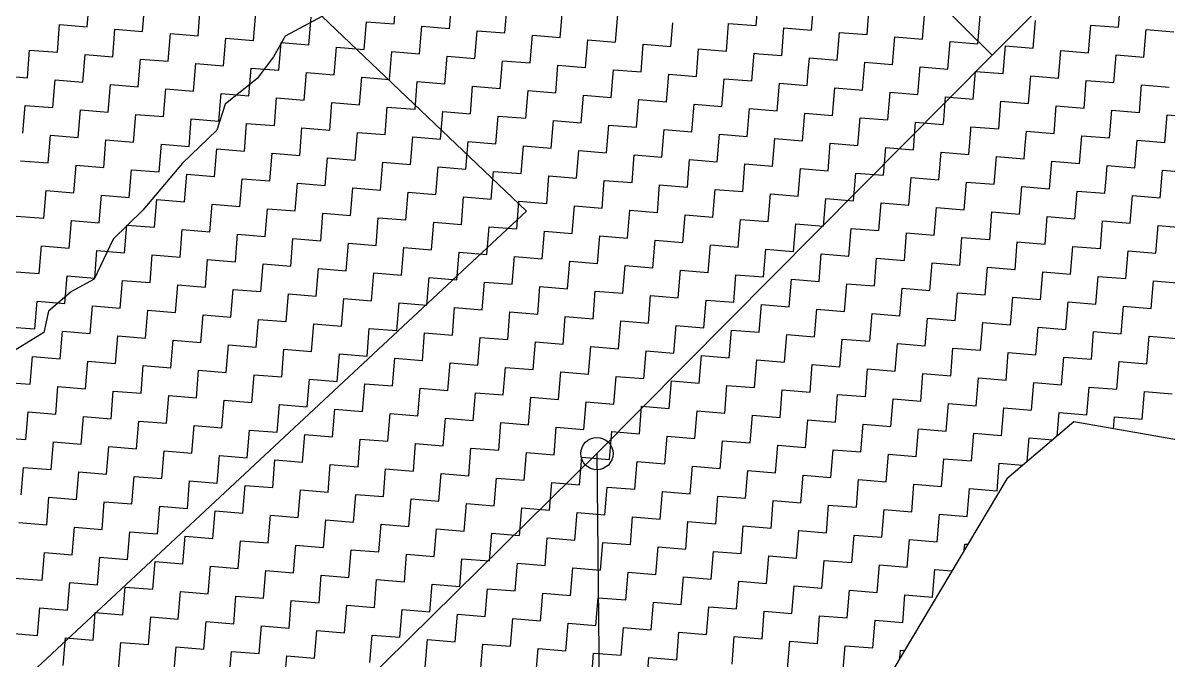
# Model space of a CAD drawing. Header units: metres. Extents: x 286589 to 288713, y 2001360 to 2004418.
# Drawn here: x 288025.9 to 288241.7, y 2002788.7 to 2002908.9 of the extents above; entities that cross this region are included whole.
import ezdxf

# ---------------------------------------------------------------- set-up
doc = ezdxf.new("R2010")
doc.units = ezdxf.units.M
doc.header["$MEASUREMENT"] = 0
for name, color, linetype in [('LINE_WATER', 4, 'Continuous'), ('POLY_HATCH', 12, 'Continuous'), ('POLY_PARCEL', 6, 'Continuous')]:
    doc.layers.add(name, color=color, linetype=linetype)

msp = doc.modelspace()

# ---------------------------------------------------------------- linework, layer by layer
msp.add_circle((288134.07, 2002827.64), 3.04)
at = {"layer": 'LINE_WATER'}
for p, q in [((288083.19, 2002910.57), (288075.28, 2002906.35)), ((288075.28, 2002906.35), (288073.08, 2002902.48)), ((288073.08, 2002902.48), (288070.04, 2002898.41)), ((288070.04, 2002898.41), (288063.97, 2002893.51)), ((288063.97, 2002893.51), (288062.4, 2002888.63)), ((288062.4, 2002888.63), (288055.95, 2002882.4)), ((288055.95, 2002882.4), (288048.47, 2002873.56)), ((288048.47, 2002873.56), (288042.89, 2002868.08)), ((288042.89, 2002868.08), (288039.31, 2002860.54)), ((288039.31, 2002860.54), (288035.06, 2002858.19)), ((288035.06, 2002858.19), (288030.71, 2002854.49)), ((288030.71, 2002854.49), (288029.85, 2002850.51)), ((288029.85, 2002850.51), (288023.3, 2002846.46))]:
    msp.add_line(p, q, dxfattribs=at)
at = {"layer": 'POLY_HATCH', "linetype": 'Continuous'}
for p, q in [((288038.02, 2002908.12), (288038.44, 2002913.34)), ((288048.45, 2002907.27), (288048.88, 2002912.49)), ((288095.84, 2002908.66), (288096.27, 2002913.88)), ((288106.28, 2002907.81), (288106.7, 2002913.03)), ((288164.1, 2002908.35), (288164.53, 2002913.56)), ((288174.54, 2002907.5), (288174.96, 2002912.71)), ((288232.36, 2002908.04), (288232.79, 2002913.25)), ((288058.89, 2002906.42), (288059.31, 2002911.64)), ((288069.32, 2002905.57), (288069.75, 2002910.78)), ((288116.71, 2002906.96), (288117.14, 2002912.17)), ((288127.15, 2002906.11), (288127.57, 2002911.32)), ((288137.59, 2002905.26), (288138.01, 2002910.47)), ((288184.97, 2002906.65), (288185.4, 2002911.86)), ((288195.41, 2002905.79), (288195.84, 2002911.01)), ((288205.85, 2002904.94), (288206.27, 2002910.16)), ((288032.37, 2002903.33), (288032.8, 2002908.54)), ((288032.8, 2002908.54), (288038.02, 2002908.12)), ((288079.76, 2002904.72), (288080.19, 2002909.93)), ((288090.2, 2002903.87), (288090.62, 2002909.08)), ((288090.62, 2002909.08), (288095.84, 2002908.66)), ((288100.63, 2002903.01), (288101.06, 2002908.23)), ((288101.06, 2002908.23), (288106.28, 2002907.81)), ((288148.02, 2002904.4), (288148.39, 2002908.87)), ((288158.59, 2002905.2), (288158.88, 2002908.77)), ((288158.88, 2002908.77), (288164.1, 2002908.35)), ((288216.28, 2002904.09), (288216.71, 2002909.31)), ((288226.72, 2002903.24), (288227.14, 2002908.46)), ((288227.14, 2002908.46), (288232.36, 2002908.04)), ((288042.81, 2002902.48), (288043.23, 2002907.69)), ((288043.23, 2002907.69), (288048.45, 2002907.27)), ((288053.25, 2002901.62), (288053.67, 2002906.84)), ((288053.67, 2002906.84), (288058.89, 2002906.42)), ((288063.68, 2002900.77), (288064.11, 2002905.99)), ((288064.11, 2002905.99), (288069.32, 2002905.57)), ((288111.07, 2002902.16), (288111.49, 2002907.38)), ((288111.49, 2002907.38), (288116.71, 2002906.96)), ((288121.51, 2002901.31), (288121.93, 2002906.53)), ((288121.93, 2002906.53), (288127.15, 2002906.11)), ((288168.89, 2002902.7), (288169.32, 2002907.92)), ((288169.32, 2002907.92), (288174.54, 2002907.5)), ((288179.33, 2002901.85), (288179.76, 2002907.07)), ((288179.76, 2002907.07), (288184.97, 2002906.65)), ((288189.77, 2002901), (288190.19, 2002906.22)), ((288190.19, 2002906.22), (288195.41, 2002905.79)), ((288237.15, 2002902.39), (288237.58, 2002907.61)), ((288237.58, 2002907.61), (288242.8, 2002907.18)), ((288026.73, 2002898.53), (288027.15, 2002903.75)), ((288027.15, 2002903.75), (288032.37, 2002903.33)), ((288074.12, 2002899.92), (288074.54, 2002905.14)), ((288074.54, 2002905.14), (288079.76, 2002904.72)), ((288084.55, 2002899.07), (288084.98, 2002904.29)), ((288084.98, 2002904.29), (288090.2, 2002903.87)), ((288131.94, 2002900.46), (288132.37, 2002905.68)), ((288132.37, 2002905.68), (288137.59, 2002905.26)), ((288142.38, 2002899.61), (288142.8, 2002904.83)), ((288142.8, 2002904.83), (288148.02, 2002904.4)), ((288152.81, 2002898.76), (288153.24, 2002903.98)), ((288153.24, 2002903.98), (288158.46, 2002903.55)), ((288158.46, 2002903.55), (288158.59, 2002905.2)), ((288200.2, 2002900.15), (288200.63, 2002905.37)), ((288200.63, 2002905.37), (288205.85, 2002904.94)), ((288210.64, 2002899.3), (288211.06, 2002904.52)), ((288211.06, 2002904.52), (288216.28, 2002904.09)), ((288221.07, 2002898.45), (288221.5, 2002903.67)), ((288221.5, 2002903.67), (288226.72, 2002903.24)), ((288037.17, 2002897.68), (288037.59, 2002902.9)), ((288037.59, 2002902.9), (288042.81, 2002902.48)), ((288047.6, 2002896.83), (288048.03, 2002902.05)), ((288048.03, 2002902.05), (288053.25, 2002901.62)), ((288094.99, 2002898.22), (288095.42, 2002903.44)), ((288095.42, 2002903.44), (288100.63, 2002903.01)), ((288105.43, 2002897.37), (288105.85, 2002902.59)), ((288105.85, 2002902.59), (288111.07, 2002902.16)), ((288115.86, 2002896.52), (288116.29, 2002901.74)), ((288116.29, 2002901.74), (288121.51, 2002901.31)), ((288163.25, 2002897.91), (288163.68, 2002903.13)), ((288163.68, 2002903.13), (288164.56, 2002903.06)), ((288164.56, 2002903.06), (288168.89, 2002902.7)), ((288173.9, 2002899.7), (288174.11, 2002902.28)), ((288174.11, 2002902.28), (288179.33, 2002901.85)), ((288231.51, 2002897.6), (288231.94, 2002902.82)), ((288231.94, 2002902.82), (288237.15, 2002902.39)), ((288058.04, 2002895.98), (288058.46, 2002901.2)), ((288058.46, 2002901.2), (288063.68, 2002900.77)), ((288068.47, 2002895.13), (288068.9, 2002900.35)), ((288068.9, 2002900.35), (288074.12, 2002899.92)), ((288078.91, 2002894.28), (288079.34, 2002899.5)), ((288079.34, 2002899.5), (288084.55, 2002899.07)), ((288126.3, 2002895.67), (288126.72, 2002900.89)), ((288126.72, 2002900.89), (288131.94, 2002900.46)), ((288136.73, 2002894.82), (288137.16, 2002900.04)), ((288137.16, 2002900.04), (288142.38, 2002899.61)), ((288173.69, 2002897.06), (288173.9, 2002899.7)), ((288184.12, 2002896.21), (288184.55, 2002901.43)), ((288184.55, 2002901.43), (288189.77, 2002901)), ((288194.56, 2002895.36), (288194.98, 2002900.58)), ((288194.98, 2002900.58), (288200.2, 2002900.15)), ((288205, 2002894.51), (288205.42, 2002899.73)), ((288205.42, 2002899.73), (288210.64, 2002899.3)), ((288021.51, 2002898.96), (288026.73, 2002898.53)), ((288031.52, 2002892.89), (288031.95, 2002898.11)), ((288031.95, 2002898.11), (288037.17, 2002897.68)), ((288041.96, 2002892.04), (288042.38, 2002897.26)), ((288042.38, 2002897.26), (288047.6, 2002896.83)), ((288089.35, 2002893.43), (288089.77, 2002898.65)), ((288089.77, 2002898.65), (288094.99, 2002898.22)), ((288099.78, 2002892.58), (288100.21, 2002897.8)), ((288100.21, 2002897.8), (288105.43, 2002897.37)), ((288147.17, 2002893.97), (288147.6, 2002899.19)), ((288147.6, 2002899.19), (288152.81, 2002898.76)), ((288157.61, 2002893.12), (288158.03, 2002898.34)), ((288158.03, 2002898.34), (288163.25, 2002897.91)), ((288168.04, 2002892.27), (288168.47, 2002897.49)), ((288168.47, 2002897.49), (288173.69, 2002897.06)), ((288215.43, 2002893.66), (288215.86, 2002898.88)), ((288215.86, 2002898.88), (288221.07, 2002898.45)), ((288225.87, 2002892.81), (288226.29, 2002898.02)), ((288226.29, 2002898.02), (288231.51, 2002897.6)), ((288236.3, 2002891.96), (288236.73, 2002897.17)), ((288236.73, 2002897.17), (288241.95, 2002896.75)), ((288052.39, 2002891.19), (288052.82, 2002896.41)), ((288052.82, 2002896.41), (288058.04, 2002895.98)), ((288062.83, 2002890.34), (288063.26, 2002895.56)), ((288063.26, 2002895.56), (288068.47, 2002895.13)), ((288110.22, 2002891.73), (288110.64, 2002896.95)), ((288110.64, 2002896.95), (288115.86, 2002896.52)), ((288120.66, 2002890.88), (288121.08, 2002896.1)), ((288121.08, 2002896.1), (288126.3, 2002895.67)), ((288131.09, 2002890.03), (288131.52, 2002895.24)), ((288131.52, 2002895.24), (288136.73, 2002894.82)), ((288178.48, 2002891.42), (288178.9, 2002896.63)), ((288178.9, 2002896.63), (288183.49, 2002896.26)), ((288183.49, 2002896.26), (288184.12, 2002896.21)), ((288189.21, 2002894.2), (288189.34, 2002895.78)), ((288189.34, 2002895.78), (288194.56, 2002895.36)), ((288025.88, 2002888.1), (288026.3, 2002893.31)), ((288026.3, 2002893.31), (288031.52, 2002892.89)), ((288073.27, 2002889.49), (288073.69, 2002894.71)), ((288073.69, 2002894.71), (288078.91, 2002894.28)), ((288083.7, 2002888.64), (288084.13, 2002893.85)), ((288084.13, 2002893.85), (288089.35, 2002893.43)), ((288094.14, 2002887.79), (288094.56, 2002893)), ((288094.56, 2002893), (288099.78, 2002892.58)), ((288141.53, 2002889.18), (288141.95, 2002894.39)), ((288141.95, 2002894.39), (288147.17, 2002893.97)), ((288151.96, 2002888.33), (288152.39, 2002893.54)), ((288152.39, 2002893.54), (288157.61, 2002893.12)), ((288188.92, 2002890.57), (288189.21, 2002894.2)), ((288199.42, 2002890.54), (288199.78, 2002894.93)), ((288199.78, 2002894.93), (288205, 2002894.51)), ((288209.79, 2002888.86), (288210.21, 2002894.08)), ((288210.21, 2002894.08), (288215.43, 2002893.66)), ((288220.22, 2002888.01), (288220.65, 2002893.23)), ((288220.65, 2002893.23), (288225.87, 2002892.81)), ((288036.31, 2002887.25), (288036.74, 2002892.46)), ((288036.74, 2002892.46), (288041.96, 2002892.04)), ((288046.75, 2002886.4), (288047.18, 2002891.61)), ((288047.18, 2002891.61), (288052.39, 2002891.19)), ((288057.19, 2002885.54), (288057.61, 2002890.76)), ((288057.61, 2002890.76), (288062.83, 2002890.34)), ((288104.58, 2002886.93), (288105, 2002892.15)), ((288105, 2002892.15), (288110.22, 2002891.73)), ((288115.01, 2002886.08), (288115.44, 2002891.3)), ((288115.44, 2002891.3), (288120.66, 2002890.88)), ((288162.4, 2002887.47), (288162.83, 2002892.69)), ((288162.83, 2002892.69), (288168.04, 2002892.27)), ((288172.84, 2002886.62), (288173.26, 2002891.84)), ((288173.26, 2002891.84), (288178.48, 2002891.42)), ((288183.27, 2002885.77), (288183.7, 2002890.99)), ((288183.7, 2002890.99), (288188.92, 2002890.57)), ((288230.66, 2002887.16), (288231.09, 2002892.38)), ((288231.09, 2002892.38), (288236.3, 2002891.96)), ((288241.1, 2002886.31), (288241.52, 2002891.53)), ((288241.52, 2002891.53), (288246.74, 2002891.11)), ((288067.62, 2002884.69), (288068.05, 2002889.91)), ((288068.05, 2002889.91), (288073.27, 2002889.49)), ((288078.06, 2002883.84), (288078.48, 2002889.06)), ((288078.48, 2002889.06), (288083.7, 2002888.64)), ((288125.45, 2002885.23), (288125.87, 2002890.45)), ((288125.87, 2002890.45), (288131.09, 2002890.03)), ((288135.88, 2002884.38), (288136.31, 2002889.6)), ((288136.31, 2002889.6), (288141.53, 2002889.18)), ((288146.32, 2002883.53), (288146.75, 2002888.75)), ((288146.75, 2002888.75), (288151.96, 2002888.33)), ((288193.71, 2002884.92), (288194.13, 2002890.14)), ((288194.13, 2002890.14), (288199.35, 2002889.72)), ((288199.35, 2002889.72), (288199.42, 2002890.54)), ((288204.14, 2002884.07), (288204.52, 2002888.71)), ((288204.52, 2002888.71), (288204.57, 2002889.29)), ((288204.57, 2002889.29), (288209.79, 2002888.86)), ((288030.67, 2002882.45), (288031.1, 2002887.67)), ((288031.1, 2002887.67), (288036.31, 2002887.25)), ((288041.11, 2002881.6), (288041.53, 2002886.82)), ((288041.53, 2002886.82), (288046.75, 2002886.4)), ((288088.5, 2002882.99), (288088.92, 2002888.21)), ((288088.92, 2002888.21), (288094.14, 2002887.79)), ((288098.93, 2002882.14), (288099.36, 2002887.36)), ((288099.36, 2002887.36), (288104.58, 2002886.93)), ((288109.37, 2002881.29), (288109.79, 2002886.51)), ((288109.79, 2002886.51), (288115.01, 2002886.08)), ((288156.76, 2002882.68), (288157.18, 2002887.9)), ((288157.18, 2002887.9), (288162.4, 2002887.47)), ((288167.19, 2002881.83), (288167.62, 2002887.05)), ((288167.62, 2002887.05), (288172.84, 2002886.62)), ((288214.73, 2002885.04), (288215.01, 2002888.44)), ((288215.01, 2002888.44), (288220.22, 2002888.01)), ((288225.02, 2002882.37), (288225.44, 2002887.59)), ((288225.44, 2002887.59), (288230.66, 2002887.16)), ((288235.45, 2002881.52), (288235.88, 2002886.74)), ((288235.88, 2002886.74), (288241.1, 2002886.31)), ((288051.54, 2002880.75), (288051.97, 2002885.97)), ((288051.97, 2002885.97), (288057.19, 2002885.54)), ((288061.98, 2002879.9), (288062.41, 2002885.12)), ((288062.41, 2002885.12), (288067.62, 2002884.69)), ((288072.42, 2002879.05), (288072.84, 2002884.27)), ((288072.84, 2002884.27), (288078.06, 2002883.84)), ((288119.8, 2002880.44), (288120.23, 2002885.66)), ((288120.23, 2002885.66), (288125.45, 2002885.23)), ((288130.24, 2002879.59), (288130.67, 2002884.81)), ((288130.67, 2002884.81), (288135.88, 2002884.38)), ((288177.63, 2002880.98), (288178.05, 2002886.2)), ((288178.05, 2002886.2), (288183.27, 2002885.77)), ((288188.06, 2002880.13), (288188.49, 2002885.35)), ((288188.49, 2002885.35), (288193.71, 2002884.92)), ((288198.5, 2002879.28), (288198.93, 2002884.5)), ((288198.93, 2002884.5), (288204.14, 2002884.07)), ((288214.58, 2002883.22), (288214.73, 2002885.04)), ((288025.45, 2002882.88), (288030.67, 2002882.45)), ((288082.85, 2002878.2), (288083.28, 2002883.42)), ((288083.28, 2002883.42), (288088.5, 2002882.99)), ((288093.29, 2002877.35), (288093.71, 2002882.57)), ((288093.71, 2002882.57), (288098.93, 2002882.14)), ((288140.68, 2002878.74), (288141.1, 2002883.96)), ((288141.1, 2002883.96), (288146.32, 2002883.53)), ((288151.11, 2002877.89), (288151.54, 2002883.11)), ((288151.54, 2002883.11), (288156.76, 2002882.68)), ((288161.55, 2002877.04), (288161.97, 2002882.26)), ((288161.97, 2002882.26), (288167.19, 2002881.83)), ((288208.94, 2002878.43), (288209.36, 2002883.65)), ((288209.36, 2002883.65), (288214.58, 2002883.22)), ((288219.37, 2002877.58), (288219.8, 2002882.8)), ((288219.8, 2002882.8), (288221.33, 2002882.67)), ((288221.33, 2002882.67), (288225.02, 2002882.37)), ((288035.46, 2002876.81), (288035.89, 2002882.03)), ((288035.89, 2002882.03), (288041.11, 2002881.6)), ((288045.9, 2002875.96), (288046.33, 2002881.18)), ((288046.33, 2002881.18), (288051.54, 2002880.75)), ((288056.34, 2002875.11), (288056.76, 2002880.33)), ((288056.76, 2002880.33), (288061.98, 2002879.9)), ((288103.72, 2002876.5), (288104.15, 2002881.72)), ((288104.15, 2002881.72), (288109.37, 2002881.29)), ((288114.16, 2002875.65), (288114.59, 2002880.87)), ((288114.59, 2002880.87), (288119.8, 2002880.44)), ((288124.6, 2002874.8), (288125.02, 2002880.02)), ((288125.02, 2002880.02), (288130.24, 2002879.59)), ((288171.99, 2002876.19), (288172.41, 2002881.41)), ((288172.41, 2002881.41), (288177.63, 2002880.98)), ((288182.42, 2002875.34), (288182.85, 2002880.55)), ((288182.85, 2002880.55), (288188.06, 2002880.13)), ((288230.04, 2002879.54), (288230.23, 2002881.95)), ((288230.23, 2002881.95), (288235.45, 2002881.52)), ((288240.25, 2002875.88), (288240.67, 2002881.09)), ((288240.67, 2002881.09), (288245.89, 2002880.67)), ((288066.77, 2002874.26), (288067.2, 2002879.48)), ((288067.2, 2002879.48), (288072.42, 2002879.05)), ((288077.21, 2002873.41), (288077.63, 2002878.63)), ((288077.63, 2002878.63), (288082.85, 2002878.2)), ((288087.65, 2002872.56), (288088.07, 2002877.77)), ((288088.07, 2002877.77), (288093.29, 2002877.35)), ((288135.03, 2002873.95), (288135.46, 2002879.16)), ((288135.46, 2002879.16), (288140.68, 2002878.74)), ((288145.47, 2002873.1), (288145.89, 2002878.31)), ((288145.89, 2002878.31), (288151.11, 2002877.89)), ((288192.86, 2002874.49), (288193.28, 2002879.7)), ((288193.28, 2002879.7), (288198.5, 2002879.28)), ((288203.29, 2002873.64), (288203.72, 2002878.85)), ((288203.72, 2002878.85), (288208.94, 2002878.43)), ((288213.73, 2002872.78), (288214.16, 2002878)), ((288214.16, 2002878), (288219.37, 2002877.58)), ((288229.81, 2002876.73), (288230.04, 2002879.54)), ((288029.82, 2002872.02), (288030.25, 2002877.24)), ((288030.25, 2002877.24), (288035.46, 2002876.81)), ((288040.26, 2002871.17), (288040.68, 2002876.38)), ((288040.68, 2002876.38), (288045.9, 2002875.96)), ((288098.08, 2002871.71), (288098.51, 2002876.92)), ((288098.51, 2002876.92), (288103.72, 2002876.5)), ((288108.52, 2002870.86), (288108.94, 2002876.07)), ((288108.94, 2002876.07), (288114.16, 2002875.65)), ((288155.91, 2002872.25), (288156.33, 2002877.46)), ((288156.33, 2002877.46), (288161.55, 2002877.04)), ((288166.34, 2002871.39), (288166.77, 2002876.61)), ((288166.77, 2002876.61), (288171.99, 2002876.19)), ((288176.78, 2002870.54), (288177.2, 2002875.76)), ((288177.2, 2002875.76), (288182.42, 2002875.34)), ((288224.17, 2002871.93), (288224.59, 2002877.15)), ((288224.59, 2002877.15), (288229.81, 2002876.73)), ((288234.6, 2002871.08), (288235.03, 2002876.3)), ((288235.03, 2002876.3), (288240.25, 2002875.88)), ((288240.25, 2002875.88), (288240.25, 2002875.88)), ((288050.69, 2002870.32), (288051.12, 2002875.53)), ((288051.12, 2002875.53), (288056.34, 2002875.11)), ((288061.13, 2002869.47), (288061.55, 2002874.68)), ((288061.55, 2002874.68), (288066.77, 2002874.26)), ((288071.57, 2002868.61), (288071.99, 2002873.83)), ((288071.99, 2002873.83), (288077.21, 2002873.41)), ((288118.95, 2002870), (288119.38, 2002875.22)), ((288119.38, 2002875.22), (288124.6, 2002874.8)), ((288129.39, 2002869.15), (288129.82, 2002874.37)), ((288129.82, 2002874.37), (288135.03, 2002873.95)), ((288139.83, 2002868.3), (288140.25, 2002873.52)), ((288140.25, 2002873.52), (288145.47, 2002873.1)), ((288187.21, 2002869.69), (288187.64, 2002874.91)), ((288187.64, 2002874.91), (288192.86, 2002874.49)), ((288197.65, 2002868.84), (288198.08, 2002874.06)), ((288198.08, 2002874.06), (288203.29, 2002873.64)), ((288024.6, 2002872.44), (288029.82, 2002872.02)), ((288034.61, 2002866.37), (288035.04, 2002871.59)), ((288035.04, 2002871.59), (288040.26, 2002871.17)), ((288082, 2002867.76), (288082.43, 2002872.98)), ((288082.43, 2002872.98), (288087.65, 2002872.56)), ((288092.44, 2002866.91), (288092.86, 2002872.13)), ((288092.86, 2002872.13), (288098.08, 2002871.71)), ((288102.87, 2002866.06), (288103.3, 2002871.28)), ((288103.3, 2002871.28), (288108.52, 2002870.86)), ((288150.26, 2002867.45), (288150.69, 2002872.67)), ((288150.69, 2002872.67), (288155.91, 2002872.25)), ((288160.7, 2002866.6), (288161.12, 2002871.82)), ((288161.12, 2002871.82), (288166.34, 2002871.39)), ((288208.09, 2002867.99), (288208.51, 2002873.21)), ((288208.51, 2002873.21), (288213.73, 2002872.78)), ((288218.52, 2002867.14), (288218.95, 2002872.36)), ((288218.95, 2002872.36), (288224.17, 2002871.93)), ((288228.96, 2002866.29), (288229.38, 2002871.51)), ((288229.38, 2002871.51), (288234.6, 2002871.08)), ((288045.05, 2002865.52), (288045.48, 2002870.74)), ((288045.48, 2002870.74), (288050.69, 2002870.32)), ((288055.49, 2002864.67), (288055.91, 2002869.89)), ((288055.91, 2002869.89), (288061.13, 2002869.47)), ((288113.31, 2002865.21), (288113.74, 2002870.43)), ((288113.74, 2002870.43), (288118.95, 2002870)), ((288123.75, 2002864.36), (288124.17, 2002869.58)), ((288124.17, 2002869.58), (288129.39, 2002869.15)), ((288171.13, 2002865.75), (288171.56, 2002870.97)), ((288171.56, 2002870.97), (288176.78, 2002870.54)), ((288181.57, 2002864.9), (288182, 2002870.12)), ((288182, 2002870.12), (288187.21, 2002869.69)), ((288192.01, 2002864.05), (288192.43, 2002869.27)), ((288192.43, 2002869.27), (288197.65, 2002868.84)), ((288239.4, 2002865.44), (288239.82, 2002870.66)), ((288239.82, 2002870.66), (288245.04, 2002870.23)), ((288065.92, 2002863.82), (288066.35, 2002869.04)), ((288066.35, 2002869.04), (288071.57, 2002868.61)), ((288076.36, 2002862.97), (288076.78, 2002868.19)), ((288076.78, 2002868.19), (288082, 2002867.76)), ((288086.79, 2002862.12), (288087.22, 2002867.34)), ((288087.22, 2002867.34), (288092.44, 2002866.91)), ((288134.18, 2002863.51), (288134.61, 2002868.73)), ((288134.61, 2002868.73), (288139.83, 2002868.3)), ((288144.62, 2002862.66), (288145.04, 2002867.88)), ((288145.04, 2002867.88), (288150.26, 2002867.45)), ((288155.05, 2002861.81), (288155.48, 2002867.03)), ((288155.48, 2002867.03), (288160.7, 2002866.6)), ((288202.44, 2002863.2), (288202.87, 2002868.42)), ((288202.87, 2002868.42), (288208.09, 2002867.99)), ((288212.88, 2002862.35), (288213.3, 2002867.57)), ((288213.3, 2002867.57), (288218.52, 2002867.14)), ((288028.97, 2002861.58), (288029.4, 2002866.8)), ((288029.4, 2002866.8), (288034.61, 2002866.37)), ((288039.41, 2002860.73), (288039.83, 2002865.95)), ((288039.83, 2002865.95), (288045.05, 2002865.52)), ((288049.84, 2002859.88), (288050.27, 2002865.1)), ((288050.27, 2002865.1), (288055.49, 2002864.67)), ((288097.23, 2002861.27), (288097.66, 2002866.49)), ((288097.66, 2002866.49), (288102.87, 2002866.06)), ((288107.67, 2002860.42), (288108.09, 2002865.64)), ((288108.09, 2002865.64), (288113.31, 2002865.21)), ((288118.1, 2002859.57), (288118.53, 2002864.79)), ((288118.53, 2002864.79), (288123.75, 2002864.36)), ((288165.49, 2002860.96), (288165.92, 2002866.18)), ((288165.92, 2002866.18), (288171.13, 2002865.75)), ((288175.93, 2002860.11), (288176.35, 2002865.33)), ((288176.35, 2002865.33), (288181.57, 2002864.9)), ((288223.32, 2002861.5), (288223.74, 2002866.72)), ((288223.74, 2002866.72), (288228.96, 2002866.29)), ((288233.75, 2002860.65), (288234.18, 2002865.87)), ((288234.18, 2002865.87), (288239.4, 2002865.44)), ((288060.28, 2002859.03), (288060.7, 2002864.25)), ((288060.7, 2002864.25), (288065.92, 2002863.82)), ((288070.71, 2002858.18), (288071.14, 2002863.4)), ((288071.14, 2002863.4), (288076.36, 2002862.97)), ((288128.54, 2002858.72), (288128.96, 2002863.94)), ((288128.96, 2002863.94), (288134.18, 2002863.51)), ((288138.98, 2002857.87), (288139.4, 2002863.09)), ((288139.4, 2002863.09), (288144.62, 2002862.66)), ((288186.36, 2002859.26), (288186.79, 2002864.48)), ((288186.79, 2002864.48), (288192.01, 2002864.05)), ((288196.8, 2002858.41), (288197.23, 2002863.62)), ((288197.23, 2002863.62), (288202.44, 2002863.2)), ((288207.24, 2002857.56), (288207.66, 2002862.77)), ((288207.66, 2002862.77), (288212.88, 2002862.35)), ((288023.75, 2002862.01), (288028.97, 2002861.58)), ((288033.76, 2002855.94), (288034.19, 2002861.16)), ((288034.19, 2002861.16), (288039.41, 2002860.73)), ((288081.15, 2002857.33), (288081.58, 2002862.55)), ((288081.58, 2002862.55), (288086.79, 2002862.12)), ((288091.59, 2002856.48), (288092.01, 2002861.7)), ((288092.01, 2002861.7), (288097.23, 2002861.27)), ((288102.02, 2002855.63), (288102.45, 2002860.84)), ((288102.45, 2002860.84), (288107.67, 2002860.42)), ((288149.41, 2002857.02), (288149.84, 2002862.23)), ((288149.84, 2002862.23), (288155.05, 2002861.81)), ((288159.85, 2002856.17), (288160.27, 2002861.38)), ((288160.27, 2002861.38), (288165.49, 2002860.96)), ((288170.28, 2002855.32), (288170.71, 2002860.53)), ((288170.71, 2002860.53), (288175.93, 2002860.11)), ((288217.67, 2002856.71), (288218.1, 2002861.92)), ((288218.1, 2002861.92), (288223.32, 2002861.5)), ((288228.11, 2002855.85), (288228.53, 2002861.07)), ((288228.53, 2002861.07), (288233.75, 2002860.65)), ((288044.2, 2002855.09), (288044.62, 2002860.31)), ((288044.62, 2002860.31), (288049.84, 2002859.88)), ((288054.64, 2002854.24), (288055.06, 2002859.45)), ((288055.06, 2002859.45), (288060.28, 2002859.03)), ((288065.07, 2002853.39), (288065.5, 2002858.6)), ((288065.5, 2002858.6), (288070.71, 2002858.18)), ((288112.46, 2002854.78), (288112.88, 2002859.99)), ((288112.88, 2002859.99), (288118.1, 2002859.57)), ((288122.9, 2002853.93), (288123.32, 2002859.14)), ((288123.32, 2002859.14), (288128.54, 2002858.72)), ((288133.33, 2002853.07), (288133.76, 2002858.29)), ((288133.76, 2002858.29), (288138.98, 2002857.87)), ((288180.72, 2002854.46), (288181.15, 2002859.68)), ((288181.15, 2002859.68), (288186.36, 2002859.26)), ((288191.16, 2002853.61), (288191.58, 2002858.83)), ((288191.58, 2002858.83), (288196.8, 2002858.41)), ((288238.54, 2002855), (288238.97, 2002860.22)), ((288238.97, 2002860.22), (288244.19, 2002859.8)), ((288028.12, 2002851.14), (288028.54, 2002856.36)), ((288028.54, 2002856.36), (288033.76, 2002855.94)), ((288075.51, 2002852.53), (288075.93, 2002857.75)), ((288075.93, 2002857.75), (288081.15, 2002857.33)), ((288085.94, 2002851.68), (288086.37, 2002856.9)), ((288086.37, 2002856.9), (288091.59, 2002856.48)), ((288143.77, 2002852.22), (288144.19, 2002857.44)), ((288144.19, 2002857.44), (288149.41, 2002857.02)), ((288154.2, 2002851.37), (288154.63, 2002856.59)), ((288154.63, 2002856.59), (288159.85, 2002856.17)), ((288201.59, 2002852.76), (288202.02, 2002857.98)), ((288202.02, 2002857.98), (288207.24, 2002857.56)), ((288212.03, 2002851.91), (288212.45, 2002857.13)), ((288212.45, 2002857.13), (288217.67, 2002856.71)), ((288222.46, 2002851.06), (288222.89, 2002856.28)), ((288222.89, 2002856.28), (288228.11, 2002855.85)), ((288038.56, 2002850.29), (288038.98, 2002855.51)), ((288038.98, 2002855.51), (288044.2, 2002855.09)), ((288048.99, 2002849.44), (288049.42, 2002854.66)), ((288049.42, 2002854.66), (288054.64, 2002854.24)), ((288096.38, 2002850.83), (288096.81, 2002856.05)), ((288096.81, 2002856.05), (288102.02, 2002855.63)), ((288106.82, 2002849.98), (288107.24, 2002855.2)), ((288107.24, 2002855.2), (288112.46, 2002854.78)), ((288117.25, 2002849.13), (288117.68, 2002854.35)), ((288117.68, 2002854.35), (288122.9, 2002853.93)), ((288164.64, 2002850.52), (288165.07, 2002855.74)), ((288165.07, 2002855.74), (288170.28, 2002855.32)), ((288175.08, 2002849.67), (288175.5, 2002854.89)), ((288175.5, 2002854.89), (288180.72, 2002854.46)), ((288185.51, 2002848.82), (288185.94, 2002854.04)), ((288185.94, 2002854.04), (288191.16, 2002853.61)), ((288232.9, 2002850.21), (288233.33, 2002855.43)), ((288233.33, 2002855.43), (288238.54, 2002855)), ((288059.43, 2002848.59), (288059.85, 2002853.81)), ((288059.85, 2002853.81), (288065.07, 2002853.39)), ((288069.86, 2002847.74), (288070.29, 2002852.96)), ((288070.29, 2002852.96), (288075.51, 2002852.53)), ((288080.3, 2002846.89), (288080.73, 2002852.11)), ((288080.73, 2002852.11), (288085.94, 2002851.68)), ((288127.69, 2002848.28), (288128.11, 2002853.5)), ((288128.11, 2002853.5), (288133.33, 2002853.07)), ((288138.12, 2002847.43), (288138.55, 2002852.65)), ((288138.55, 2002852.65), (288143.77, 2002852.22)), ((288195.95, 2002847.97), (288196.37, 2002853.19)), ((288196.37, 2002853.19), (288201.59, 2002852.76)), ((288206.39, 2002847.12), (288206.81, 2002852.34)), ((288206.81, 2002852.34), (288212.03, 2002851.91)), ((288022.9, 2002851.57), (288028.12, 2002851.14)), ((288032.91, 2002845.5), (288033.34, 2002850.72)), ((288033.34, 2002850.72), (288038.56, 2002850.29)), ((288043.35, 2002844.65), (288043.77, 2002849.87)), ((288043.77, 2002849.87), (288048.99, 2002849.44)), ((288090.74, 2002846.04), (288091.16, 2002851.26)), ((288091.16, 2002851.26), (288096.38, 2002850.83)), ((288101.17, 2002845.19), (288101.6, 2002850.41)), ((288101.6, 2002850.41), (288106.82, 2002849.98)), ((288148.56, 2002846.58), (288148.99, 2002851.8)), ((288148.99, 2002851.8), (288154.2, 2002851.37)), ((288159, 2002845.73), (288159.42, 2002850.95)), ((288159.42, 2002850.95), (288164.64, 2002850.52)), ((288169.43, 2002844.88), (288169.86, 2002850.1)), ((288169.86, 2002850.1), (288175.08, 2002849.67)), ((288216.82, 2002846.27), (288217.25, 2002851.49)), ((288217.25, 2002851.49), (288222.46, 2002851.06)), ((288227.26, 2002845.42), (288227.68, 2002850.64)), ((288227.68, 2002850.64), (288232.9, 2002850.21)), ((288237.69, 2002844.57), (288238.12, 2002849.79)), ((288238.12, 2002849.79), (288243.34, 2002849.36)), ((288053.78, 2002843.8), (288054.21, 2002849.02)), ((288054.21, 2002849.02), (288059.43, 2002848.59)), ((288064.22, 2002842.95), (288064.65, 2002848.17)), ((288064.65, 2002848.17), (288069.86, 2002847.74)), ((288111.61, 2002844.34), (288112.03, 2002849.56)), ((288112.03, 2002849.56), (288117.25, 2002849.13)), ((288122.05, 2002843.49), (288122.47, 2002848.71)), ((288122.47, 2002848.71), (288127.69, 2002848.28)), ((288132.48, 2002842.64), (288132.91, 2002847.86)), ((288132.91, 2002847.86), (288138.12, 2002847.43)), ((288179.87, 2002844.03), (288180.29, 2002849.25)), ((288180.29, 2002849.25), (288185.51, 2002848.82)), ((288190.31, 2002843.18), (288190.73, 2002848.4)), ((288190.73, 2002848.4), (288195.95, 2002847.97)), ((288200.74, 2002842.33), (288201.17, 2002847.55)), ((288201.17, 2002847.55), (288206.39, 2002847.12)), ((288027.27, 2002840.71), (288027.69, 2002845.93)), ((288027.69, 2002845.93), (288032.91, 2002845.5)), ((288074.66, 2002842.1), (288075.08, 2002847.32)), ((288075.08, 2002847.32), (288080.3, 2002846.89)), ((288085.09, 2002841.25), (288085.52, 2002846.47)), ((288085.52, 2002846.47), (288090.74, 2002846.04)), ((288095.53, 2002840.4), (288095.95, 2002845.62)), ((288095.95, 2002845.62), (288101.17, 2002845.19)), ((288142.92, 2002841.79), (288143.34, 2002847.01)), ((288143.34, 2002847.01), (288148.56, 2002846.58)), ((288153.35, 2002840.94), (288153.78, 2002846.15)), ((288153.78, 2002846.15), (288159, 2002845.73)), ((288211.18, 2002841.48), (288211.6, 2002846.69)), ((288211.6, 2002846.69), (288216.82, 2002846.27)), ((288221.61, 2002840.63), (288222.04, 2002845.84)), ((288222.04, 2002845.84), (288227.26, 2002845.42)), ((288037.7, 2002839.86), (288038.13, 2002845.08)), ((288038.13, 2002845.08), (288043.35, 2002844.65)), ((288048.14, 2002839.01), (288048.57, 2002844.23)), ((288048.57, 2002844.23), (288053.78, 2002843.8)), ((288058.58, 2002838.16), (288059, 2002843.37)), ((288059, 2002843.37), (288064.22, 2002842.95)), ((288105.97, 2002839.55), (288106.39, 2002844.76)), ((288106.39, 2002844.76), (288111.61, 2002844.34)), ((288116.4, 2002838.7), (288116.83, 2002843.91)), ((288116.83, 2002843.91), (288122.05, 2002843.49)), ((288163.79, 2002840.09), (288164.22, 2002845.3)), ((288164.22, 2002845.3), (288169.43, 2002844.88)), ((288174.23, 2002839.24), (288174.65, 2002844.45)), ((288174.65, 2002844.45), (288179.87, 2002844.03)), ((288184.66, 2002838.38), (288185.09, 2002843.6)), ((288185.09, 2002843.6), (288190.31, 2002843.18)), ((288232.05, 2002839.77), (288232.48, 2002844.99)), ((288232.48, 2002844.99), (288237.69, 2002844.57)), ((288022.05, 2002841.13), (288027.27, 2002840.71)), ((288069.01, 2002837.31), (288069.44, 2002842.52)), ((288069.44, 2002842.52), (288074.66, 2002842.1)), ((288079.45, 2002836.46), (288079.88, 2002841.67)), ((288079.88, 2002841.67), (288085.09, 2002841.25)), ((288126.84, 2002837.85), (288127.26, 2002843.06)), ((288127.26, 2002843.06), (288132.48, 2002842.64)), ((288137.27, 2002836.99), (288137.7, 2002842.21)), ((288137.7, 2002842.21), (288142.92, 2002841.79)), ((288147.71, 2002836.14), (288148.14, 2002841.36)), ((288148.14, 2002841.36), (288153.35, 2002840.94)), ((288195.1, 2002837.53), (288195.52, 2002842.75)), ((288195.52, 2002842.75), (288200.74, 2002842.33)), ((288205.53, 2002836.68), (288205.96, 2002841.9)), ((288205.96, 2002841.9), (288211.18, 2002841.48)), ((288215.97, 2002835.83), (288216.4, 2002841.05)), ((288216.4, 2002841.05), (288221.61, 2002840.63)), ((288032.06, 2002835.07), (288032.49, 2002840.28)), ((288032.49, 2002840.28), (288037.7, 2002839.86)), ((288042.5, 2002834.21), (288042.92, 2002839.43)), ((288042.92, 2002839.43), (288048.14, 2002839.01)), ((288089.89, 2002835.6), (288090.31, 2002840.82)), ((288090.31, 2002840.82), (288095.53, 2002840.4)), ((288100.32, 2002834.75), (288100.75, 2002839.97)), ((288100.75, 2002839.97), (288105.97, 2002839.55)), ((288110.76, 2002833.9), (288111.18, 2002839.12)), ((288111.18, 2002839.12), (288116.4, 2002838.7)), ((288158.15, 2002835.29), (288158.57, 2002840.51)), ((288158.57, 2002840.51), (288163.79, 2002840.09)), ((288168.58, 2002834.44), (288169.01, 2002839.66)), ((288169.01, 2002839.66), (288174.23, 2002839.24)), ((288226.41, 2002834.98), (288226.83, 2002840.2)), ((288226.83, 2002840.2), (288232.05, 2002839.77)), ((288236.84, 2002834.13), (288237.27, 2002839.35)), ((288237.27, 2002839.35), (288242.49, 2002838.92)), ((288052.93, 2002833.36), (288053.36, 2002838.58)), ((288053.36, 2002838.58), (288058.58, 2002838.16)), ((288063.37, 2002832.51), (288063.8, 2002837.73)), ((288063.8, 2002837.73), (288069.01, 2002837.31)), ((288073.81, 2002831.66), (288074.23, 2002836.88)), ((288074.23, 2002836.88), (288079.45, 2002836.46)), ((288121.19, 2002833.05), (288121.62, 2002838.27)), ((288121.62, 2002838.27), (288126.84, 2002837.85)), ((288131.63, 2002832.2), (288132.06, 2002837.42)), ((288132.06, 2002837.42), (288137.27, 2002836.99)), ((288179.02, 2002833.59), (288179.44, 2002838.81)), ((288179.44, 2002838.81), (288184.66, 2002838.38)), ((288189.45, 2002832.74), (288189.88, 2002837.96)), ((288189.88, 2002837.96), (288195.1, 2002837.53)), ((288199.89, 2002831.89), (288200.32, 2002837.11)), ((288200.32, 2002837.11), (288205.53, 2002836.68)), ((288026.42, 2002830.27), (288026.84, 2002835.49)), ((288026.84, 2002835.49), (288032.06, 2002835.07)), ((288036.85, 2002829.42), (288037.28, 2002834.64)), ((288037.28, 2002834.64), (288042.5, 2002834.21)), ((288084.24, 2002830.81), (288084.67, 2002836.03)), ((288084.67, 2002836.03), (288089.89, 2002835.6)), ((288094.68, 2002829.96), (288095.1, 2002835.18)), ((288095.1, 2002835.18), (288100.32, 2002834.75)), ((288142.07, 2002831.35), (288142.49, 2002836.57)), ((288142.49, 2002836.57), (288147.71, 2002836.14)), ((288152.5, 2002830.5), (288152.93, 2002835.72)), ((288152.93, 2002835.72), (288158.15, 2002835.29)), ((288162.94, 2002829.65), (288163.36, 2002834.87)), ((288163.36, 2002834.87), (288168.58, 2002834.44)), ((288210.33, 2002831.04), (288210.75, 2002836.26)), ((288210.75, 2002836.26), (288215.97, 2002835.83)), ((288220.83, 2002830.96), (288221.19, 2002835.41)), ((288221.19, 2002835.41), (288226.41, 2002834.98)), ((288231.44, 2002832.31), (288231.63, 2002834.56)), ((288231.63, 2002834.56), (288236.84, 2002834.13)), ((288047.29, 2002828.57), (288047.72, 2002833.79)), ((288047.72, 2002833.79), (288052.93, 2002833.36)), ((288057.73, 2002827.72), (288058.15, 2002832.94)), ((288058.15, 2002832.94), (288063.37, 2002832.51)), ((288105.11, 2002829.11), (288105.54, 2002834.33)), ((288105.54, 2002834.33), (288110.76, 2002833.9)), ((288115.55, 2002828.26), (288115.98, 2002833.48)), ((288115.98, 2002833.48), (288121.19, 2002833.05)), ((288125.99, 2002827.41), (288126.41, 2002832.63)), ((288126.41, 2002832.63), (288131.63, 2002832.2)), ((288173.38, 2002828.8), (288173.8, 2002834.02)), ((288173.8, 2002834.02), (288179.02, 2002833.59)), ((288183.81, 2002827.95), (288184.24, 2002833.17)), ((288184.24, 2002833.17), (288189.45, 2002832.74)), ((288021.2, 2002830.7), (288026.42, 2002830.27)), ((288068.16, 2002826.87), (288068.59, 2002832.09)), ((288068.59, 2002832.09), (288073.81, 2002831.66)), ((288078.6, 2002826.02), (288079.02, 2002831.24)), ((288079.02, 2002831.24), (288084.24, 2002830.81)), ((288089.04, 2002825.17), (288089.46, 2002830.39)), ((288089.46, 2002830.39), (288094.68, 2002829.96)), ((288136.42, 2002826.56), (288136.85, 2002831.78)), ((288136.85, 2002831.78), (288142.07, 2002831.35)), ((288146.86, 2002825.71), (288147.28, 2002830.93)), ((288147.28, 2002830.93), (288152.5, 2002830.5)), ((288194.25, 2002827.1), (288194.67, 2002832.32)), ((288194.67, 2002832.32), (288199.89, 2002831.89)), ((288204.68, 2002826.25), (288205.11, 2002831.47)), ((288205.11, 2002831.47), (288210.33, 2002831.04)), ((288215.18, 2002826.17), (288215.55, 2002830.61)), ((288215.55, 2002830.61), (288219.99, 2002830.25)), ((288031.21, 2002824.63), (288031.64, 2002829.85)), ((288031.64, 2002829.85), (288036.85, 2002829.42)), ((288041.65, 2002823.78), (288042.07, 2002829)), ((288042.07, 2002829), (288047.29, 2002828.57)), ((288052.08, 2002822.93), (288052.51, 2002828.15)), ((288052.51, 2002828.15), (288057.73, 2002827.72)), ((288099.47, 2002824.32), (288099.9, 2002829.54)), ((288099.9, 2002829.54), (288105.11, 2002829.11)), ((288109.91, 2002823.47), (288110.33, 2002828.69)), ((288110.33, 2002828.69), (288115.55, 2002828.26)), ((288157.3, 2002824.86), (288157.72, 2002830.08)), ((288157.72, 2002830.08), (288162.94, 2002829.65)), ((288167.73, 2002824.01), (288168.16, 2002829.22)), ((288168.16, 2002829.22), (288173.38, 2002828.8)), ((288178.17, 2002823.16), (288178.59, 2002828.37)), ((288178.59, 2002828.37), (288183.81, 2002827.95)), ((288062.52, 2002822.08), (288062.94, 2002827.3)), ((288062.94, 2002827.3), (288068.16, 2002826.87)), ((288072.96, 2002821.23), (288073.38, 2002826.44)), ((288073.38, 2002826.44), (288078.6, 2002826.02)), ((288120.34, 2002822.62), (288120.77, 2002827.83)), ((288120.77, 2002827.83), (288125.99, 2002827.41)), ((288130.78, 2002821.77), (288131.21, 2002826.98)), ((288131.21, 2002826.98), (288136.42, 2002826.56)), ((288141.22, 2002820.92), (288141.64, 2002826.13)), ((288141.64, 2002826.13), (288146.86, 2002825.71)), ((288188.6, 2002822.31), (288189.03, 2002827.52)), ((288189.03, 2002827.52), (288194.25, 2002827.1)), ((288199.04, 2002821.45), (288199.47, 2002826.67)), ((288199.47, 2002826.67), (288204.68, 2002826.25)), ((288025.57, 2002819.84), (288025.99, 2002825.05)), ((288025.99, 2002825.05), (288031.21, 2002824.63)), ((288036, 2002818.99), (288036.43, 2002824.2)), ((288036.43, 2002824.2), (288041.65, 2002823.78)), ((288083.39, 2002820.38), (288083.82, 2002825.59)), ((288083.82, 2002825.59), (288089.04, 2002825.17)), ((288093.83, 2002819.53), (288094.25, 2002824.74)), ((288094.25, 2002824.74), (288099.47, 2002824.32)), ((288104.26, 2002818.67), (288104.69, 2002823.89)), ((288104.69, 2002823.89), (288109.91, 2002823.47)), ((288151.65, 2002820.06), (288152.08, 2002825.28)), ((288152.08, 2002825.28), (288157.3, 2002824.86)), ((288162.09, 2002819.21), (288162.51, 2002824.43)), ((288162.51, 2002824.43), (288167.73, 2002824.01)), ((288209.48, 2002820.6), (288209.9, 2002825.82)), ((288209.9, 2002825.82), (288214.34, 2002825.46)), ((288046.44, 2002818.14), (288046.87, 2002823.35)), ((288046.87, 2002823.35), (288052.08, 2002822.93)), ((288056.88, 2002817.28), (288057.3, 2002822.5)), ((288057.3, 2002822.5), (288062.52, 2002822.08)), ((288067.31, 2002816.43), (288067.74, 2002821.65)), ((288067.74, 2002821.65), (288072.96, 2002821.23)), ((288114.7, 2002817.82), (288115.13, 2002823.04)), ((288115.13, 2002823.04), (288120.34, 2002822.62)), ((288125.14, 2002816.97), (288125.56, 2002822.19)), ((288125.56, 2002822.19), (288130.78, 2002821.77)), ((288172.52, 2002818.36), (288172.95, 2002823.58)), ((288172.95, 2002823.58), (288178.17, 2002823.16)), ((288182.96, 2002817.51), (288183.39, 2002822.73)), ((288183.39, 2002822.73), (288188.6, 2002822.31)), ((288193.4, 2002816.66), (288193.82, 2002821.88)), ((288193.82, 2002821.88), (288199.04, 2002821.45)), ((288077.75, 2002815.58), (288078.17, 2002820.8)), ((288078.17, 2002820.8), (288083.39, 2002820.38)), ((288088.18, 2002814.73), (288088.61, 2002819.95)), ((288088.61, 2002819.95), (288093.83, 2002819.53)), ((288135.57, 2002816.12), (288136, 2002821.34)), ((288136, 2002821.34), (288141.22, 2002820.92)), ((288146.01, 2002815.27), (288146.43, 2002820.49)), ((288146.43, 2002820.49), (288151.65, 2002820.06)), ((288156.45, 2002814.42), (288156.87, 2002819.64)), ((288156.87, 2002819.64), (288162.09, 2002819.21)), ((288203.83, 2002815.81), (288204.26, 2002821.03)), ((288204.26, 2002821.03), (288209.48, 2002820.6)), ((288030.36, 2002814.19), (288030.79, 2002819.41)), ((288030.79, 2002819.41), (288036, 2002818.99)), ((288040.8, 2002813.34), (288041.22, 2002818.56)), ((288041.22, 2002818.56), (288046.44, 2002818.14)), ((288051.23, 2002812.49), (288051.66, 2002817.71)), ((288051.66, 2002817.71), (288056.88, 2002817.28)), ((288098.62, 2002813.88), (288099.05, 2002819.1)), ((288099.05, 2002819.1), (288104.26, 2002818.67)), ((288109.06, 2002813.03), (288109.48, 2002818.25)), ((288109.48, 2002818.25), (288114.7, 2002817.82)), ((288119.49, 2002812.18), (288119.92, 2002817.4)), ((288119.92, 2002817.4), (288125.14, 2002816.97)), ((288166.88, 2002813.57), (288167.31, 2002818.79)), ((288167.31, 2002818.79), (288172.52, 2002818.36)), ((288177.32, 2002812.72), (288177.74, 2002817.94)), ((288177.74, 2002817.94), (288182.96, 2002817.51)), ((288061.67, 2002811.64), (288062.09, 2002816.86)), ((288062.09, 2002816.86), (288067.31, 2002816.43)), ((288072.1, 2002810.79), (288072.53, 2002816.01)), ((288072.53, 2002816.01), (288077.75, 2002815.58)), ((288082.54, 2002809.94), (288082.97, 2002815.16)), ((288082.97, 2002815.16), (288088.18, 2002814.73)), ((288129.93, 2002811.33), (288130.35, 2002816.55)), ((288130.35, 2002816.55), (288135.57, 2002816.12)), ((288140.37, 2002810.48), (288140.79, 2002815.7)), ((288140.79, 2002815.7), (288146.01, 2002815.27)), ((288187.75, 2002811.87), (288188.18, 2002817.09)), ((288188.18, 2002817.09), (288193.4, 2002816.66)), ((288198.19, 2002811.02), (288198.62, 2002816.24)), ((288198.62, 2002816.24), (288203.83, 2002815.81)), ((288025.14, 2002814.62), (288030.36, 2002814.19)), ((288035.15, 2002808.55), (288035.58, 2002813.77)), ((288035.58, 2002813.77), (288040.8, 2002813.34)), ((288092.98, 2002809.09), (288093.4, 2002814.31)), ((288093.4, 2002814.31), (288098.62, 2002813.88)), ((288103.41, 2002808.24), (288103.84, 2002813.46)), ((288103.84, 2002813.46), (288109.06, 2002813.03)), ((288150.8, 2002809.63), (288151.23, 2002814.85)), ((288151.23, 2002814.85), (288156.45, 2002814.42)), ((288161.24, 2002808.78), (288161.66, 2002814)), ((288161.66, 2002814), (288166.88, 2002813.57)), ((288171.67, 2002807.93), (288172.1, 2002813.15)), ((288172.1, 2002813.15), (288177.32, 2002812.72)), ((288045.59, 2002807.7), (288046.01, 2002812.92)), ((288046.01, 2002812.92), (288051.23, 2002812.49)), ((288056.03, 2002806.85), (288056.45, 2002812.07)), ((288056.45, 2002812.07), (288061.67, 2002811.64)), ((288066.46, 2002806), (288066.89, 2002811.22)), ((288066.89, 2002811.22), (288072.1, 2002810.79)), ((288113.85, 2002807.39), (288114.27, 2002812.61)), ((288114.27, 2002812.61), (288119.49, 2002812.18)), ((288124.29, 2002806.54), (288124.71, 2002811.75)), ((288124.71, 2002811.75), (288129.93, 2002811.33)), ((288134.72, 2002805.69), (288135.15, 2002810.9)), ((288135.15, 2002810.9), (288140.37, 2002810.48)), ((288182.11, 2002807.08), (288182.54, 2002812.29)), ((288182.54, 2002812.29), (288187.75, 2002811.87)), ((288192.55, 2002806.23), (288192.97, 2002811.44)), ((288192.97, 2002811.44), (288198.19, 2002811.02)), ((288029.51, 2002803.76), (288029.93, 2002808.97)), ((288029.93, 2002808.97), (288035.15, 2002808.55)), ((288076.9, 2002805.15), (288077.32, 2002810.36)), ((288077.32, 2002810.36), (288082.54, 2002809.94)), ((288087.33, 2002804.3), (288087.76, 2002809.51)), ((288087.76, 2002809.51), (288092.98, 2002809.09)), ((288097.77, 2002803.45), (288098.2, 2002808.66)), ((288098.2, 2002808.66), (288103.41, 2002808.24)), ((288145.16, 2002804.84), (288145.58, 2002810.05)), ((288145.58, 2002810.05), (288150.8, 2002809.63)), ((288155.59, 2002803.98), (288156.02, 2002809.2)), ((288156.02, 2002809.2), (288161.24, 2002808.78)), ((288203.31, 2002809.45), (288203.41, 2002810.59)), ((288203.41, 2002810.59), (288203.97, 2002810.55)), ((288039.95, 2002802.91), (288040.37, 2002808.12)), ((288040.37, 2002808.12), (288045.59, 2002807.7)), ((288050.38, 2002802.06), (288050.81, 2002807.27)), ((288050.81, 2002807.27), (288056.03, 2002806.85)), ((288108.21, 2002802.59), (288108.63, 2002807.81)), ((288108.63, 2002807.81), (288113.85, 2002807.39)), ((288118.64, 2002801.74), (288119.07, 2002806.96)), ((288119.07, 2002806.96), (288124.29, 2002806.54)), ((288166.03, 2002803.13), (288166.46, 2002808.35)), ((288166.46, 2002808.35), (288171.67, 2002807.93)), ((288176.47, 2002802.28), (288176.89, 2002807.5)), ((288176.89, 2002807.5), (288182.11, 2002807.08)), ((288186.9, 2002801.43), (288187.33, 2002806.65)), ((288187.33, 2002806.65), (288192.55, 2002806.23)), ((288060.82, 2002801.2), (288061.24, 2002806.42)), ((288061.24, 2002806.42), (288066.46, 2002806)), ((288071.25, 2002800.35), (288071.68, 2002805.57)), ((288071.68, 2002805.57), (288076.9, 2002805.15)), ((288081.69, 2002799.5), (288082.12, 2002804.72)), ((288082.12, 2002804.72), (288087.33, 2002804.3)), ((288129.08, 2002800.89), (288129.5, 2002806.11)), ((288129.5, 2002806.11), (288134.72, 2002805.69)), ((288139.51, 2002800.04), (288139.94, 2002805.26)), ((288139.94, 2002805.26), (288145.16, 2002804.84)), ((288149.95, 2002799.19), (288150.38, 2002804.41)), ((288150.38, 2002804.41), (288155.59, 2002803.98)), ((288197.34, 2002800.58), (288197.76, 2002805.8)), ((288197.76, 2002805.8), (288200.98, 2002805.54)), ((288024.29, 2002804.18), (288029.51, 2002803.76)), ((288034.3, 2002798.11), (288034.73, 2002803.33)), ((288034.73, 2002803.33), (288039.95, 2002802.91)), ((288044.74, 2002797.26), (288045.16, 2002802.48)), ((288045.16, 2002802.48), (288050.38, 2002802.06)), ((288092.13, 2002798.65), (288092.55, 2002803.87)), ((288092.55, 2002803.87), (288097.77, 2002803.45)), ((288102.56, 2002797.8), (288102.99, 2002803.02)), ((288102.99, 2002803.02), (288108.21, 2002802.59)), ((288160.39, 2002798.34), (288160.81, 2002803.56)), ((288160.81, 2002803.56), (288166.03, 2002803.13)), ((288170.82, 2002797.49), (288171.25, 2002802.71)), ((288171.25, 2002802.71), (288176.47, 2002802.28)), ((288055.17, 2002796.41), (288055.6, 2002801.63)), ((288055.6, 2002801.63), (288060.82, 2002801.2)), ((288065.61, 2002795.56), (288066.04, 2002800.78)), ((288066.04, 2002800.78), (288071.25, 2002800.35)), ((288113, 2002796.95), (288113.42, 2002802.17)), ((288113.42, 2002802.17), (288118.64, 2002801.74)), ((288123.44, 2002796.1), (288123.86, 2002801.32)), ((288123.86, 2002801.32), (288129.08, 2002800.89)), ((288133.87, 2002795.25), (288134.3, 2002800.47)), ((288134.3, 2002800.47), (288139.51, 2002800.04)), ((288181.26, 2002796.64), (288181.68, 2002801.86)), ((288181.68, 2002801.86), (288186.9, 2002801.43)), ((288191.7, 2002795.79), (288192.12, 2002801.01)), ((288192.12, 2002801.01), (288197.34, 2002800.58)), ((288028.66, 2002793.32), (288029.08, 2002798.54)), ((288029.08, 2002798.54), (288034.3, 2002798.11)), ((288076.05, 2002794.71), (288076.47, 2002799.93)), ((288076.47, 2002799.93), (288081.69, 2002799.5)), ((288086.48, 2002793.86), (288086.91, 2002799.08)), ((288086.91, 2002799.08), (288092.13, 2002798.65)), ((288096.92, 2002793.01), (288097.34, 2002798.23)), ((288097.34, 2002798.23), (288102.56, 2002797.8)), ((288144.31, 2002794.4), (288144.73, 2002799.62)), ((288144.73, 2002799.62), (288149.95, 2002799.19)), ((288154.74, 2002793.55), (288155.17, 2002798.77)), ((288155.17, 2002798.77), (288160.39, 2002798.34)), ((288165.18, 2002792.7), (288165.61, 2002797.92)), ((288165.61, 2002797.92), (288170.82, 2002797.49)), ((288039.1, 2002792.47), (288039.52, 2002797.69)), ((288039.52, 2002797.69), (288044.74, 2002797.26)), ((288049.53, 2002791.62), (288049.96, 2002796.84)), ((288049.96, 2002796.84), (288055.17, 2002796.41)), ((288059.97, 2002790.77), (288060.39, 2002795.99)), ((288060.39, 2002795.99), (288065.61, 2002795.56)), ((288107.36, 2002792.16), (288107.78, 2002797.38)), ((288107.78, 2002797.38), (288113, 2002796.95)), ((288117.79, 2002791.31), (288118.22, 2002796.53)), ((288118.22, 2002796.53), (288123.44, 2002796.1)), ((288175.62, 2002791.85), (288176.04, 2002797.07)), ((288176.04, 2002797.07), (288181.26, 2002796.64)), ((288186.05, 2002791), (288186.48, 2002796.21)), ((288186.48, 2002796.21), (288191.7, 2002795.79)), ((288023.44, 2002793.75), (288028.66, 2002793.32)), ((288070.4, 2002789.92), (288070.83, 2002795.14)), ((288070.83, 2002795.14), (288076.05, 2002794.71)), ((288080.84, 2002789.07), (288081.27, 2002794.29)), ((288081.27, 2002794.29), (288086.48, 2002793.86)), ((288128.23, 2002790.46), (288128.65, 2002795.68)), ((288128.65, 2002795.68), (288133.87, 2002795.25)), ((288138.66, 2002789.61), (288139.09, 2002794.82)), ((288139.09, 2002794.82), (288144.31, 2002794.4)), ((288149.1, 2002788.76), (288149.53, 2002793.97)), ((288149.53, 2002793.97), (288154.74, 2002793.55)), ((288033.45, 2002787.68), (288033.88, 2002792.9)), ((288033.88, 2002792.9), (288039.1, 2002792.47)), ((288043.89, 2002786.83), (288044.31, 2002792.04)), ((288044.31, 2002792.04), (288049.53, 2002791.62)), ((288091.28, 2002788.22), (288091.7, 2002793.43)), ((288091.7, 2002793.43), (288096.92, 2002793.01)), ((288101.71, 2002787.37), (288102.14, 2002792.58)), ((288102.14, 2002792.58), (288107.36, 2002792.16)), ((288112.15, 2002786.52), (288112.57, 2002791.73)), ((288112.57, 2002791.73), (288117.79, 2002791.31)), ((288159.54, 2002787.91), (288159.96, 2002793.12)), ((288159.96, 2002793.12), (288165.18, 2002792.7)), ((288169.97, 2002787.05), (288170.4, 2002792.27)), ((288170.4, 2002792.27), (288175.62, 2002791.85)), ((288180.41, 2002786.2), (288180.83, 2002791.42)), ((288180.83, 2002791.42), (288186.05, 2002791)), ((288054.32, 2002785.98), (288054.75, 2002791.19)), ((288054.75, 2002791.19), (288059.97, 2002790.77)), ((288064.76, 2002785.13), (288065.19, 2002790.34)), ((288065.19, 2002790.34), (288070.4, 2002789.92)), ((288075.2, 2002784.27), (288075.62, 2002789.49)), ((288075.62, 2002789.49), (288080.84, 2002789.07)), ((288122.58, 2002785.66), (288123.01, 2002790.88)), ((288123.01, 2002790.88), (288128.23, 2002790.46)), ((288133.02, 2002784.81), (288133.45, 2002790.03)), ((288133.45, 2002790.03), (288138.66, 2002789.61)), ((288191.15, 2002789.04), (288191.27, 2002790.57)), ((288191.27, 2002790.57), (288192.02, 2002790.51)), ((288143.46, 2002783.96), (288143.88, 2002789.18)), ((288143.88, 2002789.18), (288149.1, 2002788.76))]:
    msp.add_line(p, q, dxfattribs=at)
at = {"layer": 'POLY_HATCH'}
for p, q in [((288223.94, 2002833.61), (288211.34, 2002822.91)), ((288249.39, 2002829.19), (288223.94, 2002833.61)), ((288211.34, 2002822.91), (288176.01, 2002763.66))]:
    msp.add_line(p, q, dxfattribs=at)
at = {"layer": 'POLY_PARCEL'}
for p, q in [((288027.81, 2003081.03), (288208.58, 2002902.8)), ((288208.58, 2002902.8), (288375.48, 2003070.58)), ((288079.57, 2002912.67), (288120.8, 2002873.34)), ((288134.07, 2002827.64), (288208.58, 2002902.8)), ((288120.8, 2002873.34), (288000.8, 2002761.41)), ((287958.48, 2002654.75), (288134.07, 2002827.64)), ((288134.07, 2002827.64), (288135.59, 2002679.61))]:
    msp.add_line(p, q, dxfattribs=at)

doc.saveas('drawing.dxf')
